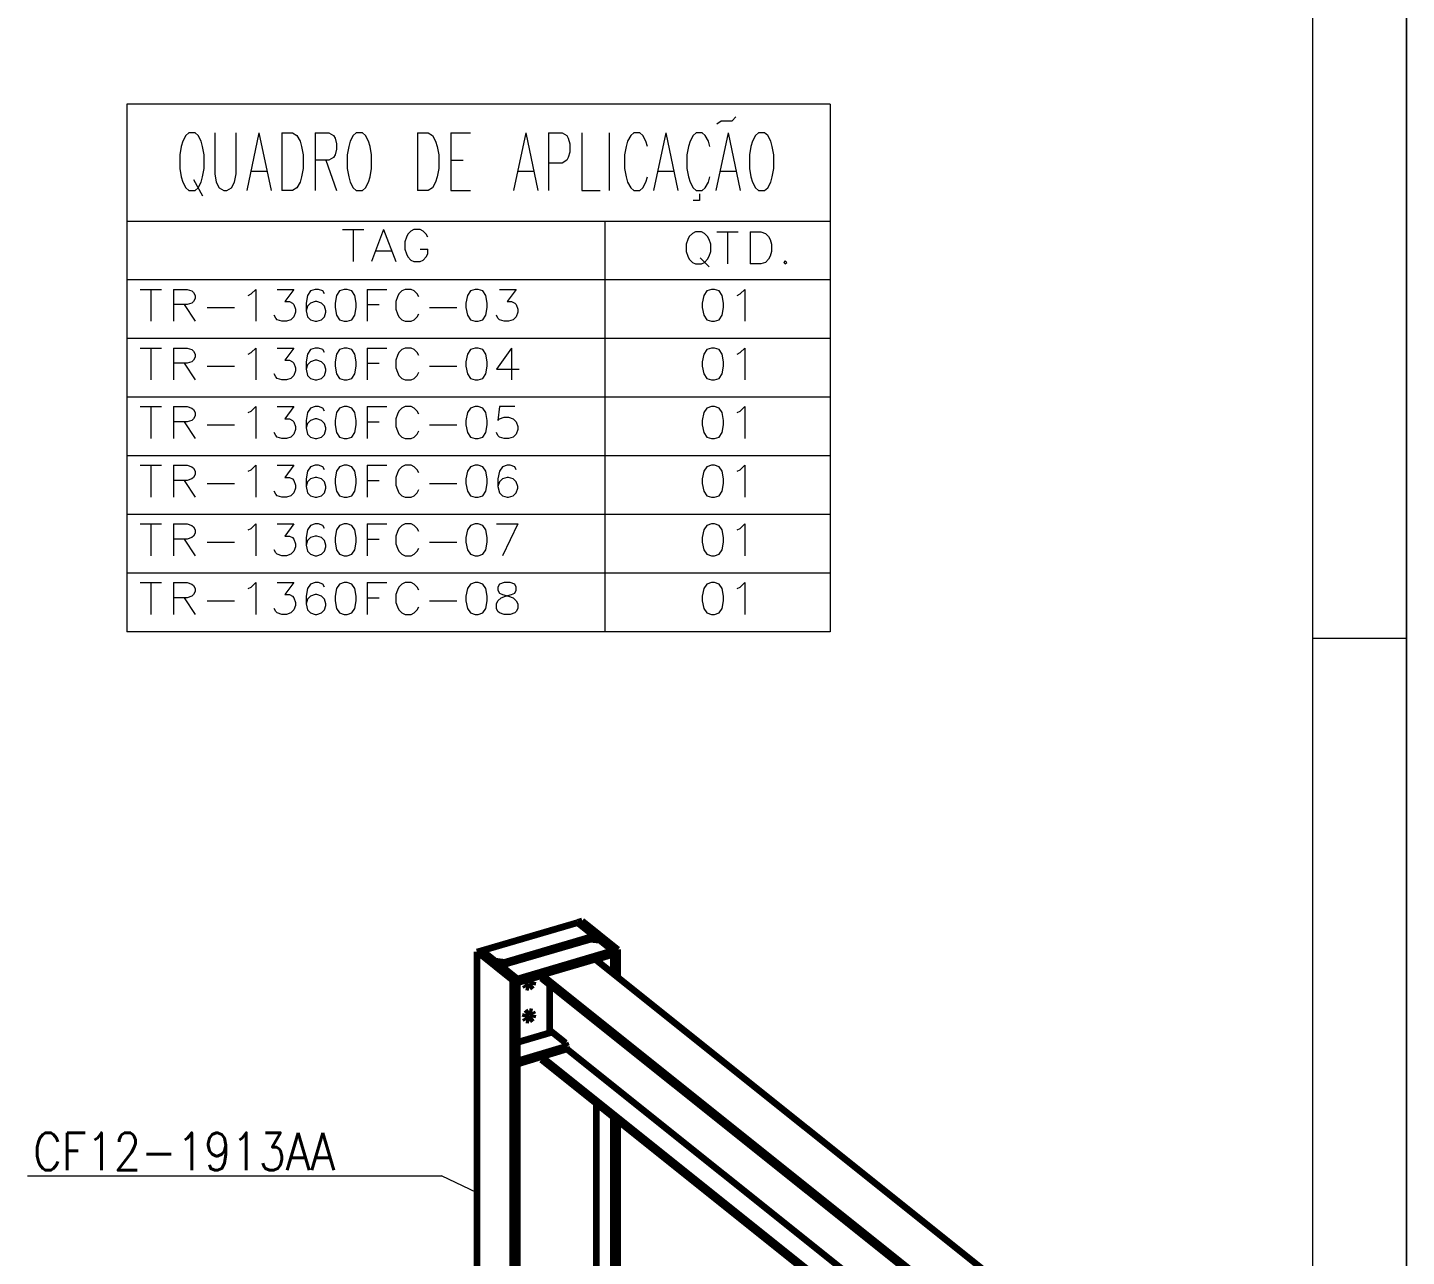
# Model space of a CAD drawing. Header units: millimetres. Extents: x 0 to 16820, y 0 to 11880.
# Drawn here: x 13879 to 16820, y 4622 to 7242 of the extents above; entities that cross this region are included whole.
import ezdxf

# ---------------------------------------------------------------- set-up
doc = ezdxf.new("R2010")
doc.units = ezdxf.units.MM
doc.linetypes.add('CENTER2', pattern=[7.14375, 4.7625, -0.79375, 0.79375, -0.79375])
doc.linetypes.add('XKITLINE00', pattern=[0])
for name, color, linetype, lineweight in [('CT3', 4, 'Continuous', 0), ('Drawing sheet', 3, 'Continuous', 0), ('FUROS', 7, 'Continuous', 0), ('LC1', 7, 'Continuous', 0), ('Other object type', 7, 'Continuous', 0), ('Symbol text', 7, 'Continuous', 0), ('Text', 7, 'Continuous', 0)]:
    doc.layers.add(name, color=color, linetype=linetype, lineweight=lineweight)
doc.styles.add('ROMANS', font='romans__.ttf')

# ---------------------------------------------------------------- blocks, each defined once
blk = doc.blocks.new('*A349')
at = {"layer": 'CT3', "color": 4, "linetype": 'Continuous', "lineweight": 100}
for p, q in [((752.63, 266.72), (753.11, 266.86)), ((752.63, 266.69), (752.63, 266.72)), ((754.45, 265.26), (752.63, 266.72)), ((753.11, 266.86), (756.92, 263.81)), ((744.21, 262.25), (754.45, 265.26)), ((754.62, 265.13), (744.38, 262.11)), ((754.62, 264.85), (754.62, 265.13)), ((756.44, 263.67), (754.62, 265.13)), ((741.91, 263.56), (742.39, 263.7)), ((741.91, 215.48), (741.91, 263.56)), ((745.72, 260.52), (741.91, 263.56)), ((742.39, 263.7), (744.21, 262.25)), ((756.92, 263.81), (756.44, 263.67)), ((756.44, 261.18), (756.44, 263.67)), ((756.92, 260.8), (756.92, 263.81)), ((744.38, 262.11), (746.2, 260.66)), ((754.62, 262.63), (754.62, 262.79)), ((746.2, 260.66), (745.72, 260.52)), ((745.72, 159.5), (745.72, 260.52)), ((746.2, 159.64), (746.2, 260.66)), ((754.62, 217.21), (754.62, 247.37)), ((756.44, 168.73), (756.44, 245.91)), ((756.92, 168.35), (756.92, 245.53)), ((754.62, 208.58), (754.62, 215.08)), ((754.62, 202.12), (754.62, 206.45)), ((754.62, 195.24), (754.62, 199.98)), ((741.91, 170.92), (741.91, 193.08)), ((754.62, 184.16), (754.62, 193.11)), ((754.62, 172.4), (754.62, 182.03)), ((754.62, 170.19), (754.62, 170.34)), ((746.2, 161.63), (749.73, 162.67)), ((743.57, 161.22), (745.72, 159.5)), ((745.72, 159.5), (746.2, 159.64))]:
    blk.add_line(p, q, dxfattribs=at)
blk = doc.blocks.new('*A367')
at = {"layer": 'CT3', "color": 4, "linetype": 'Continuous', "lineweight": 100}
for p, q in [((746.2, 253.95), (749.85, 255.02)), ((746.22, 251.96), (751.45, 253.5)), ((746.2, 251.98), (746.22, 251.96)), ((746.22, 251.61), (746.2, 251.63)), ((748.76, 252.36), (746.22, 251.61)), ((746.22, 251.61), (746.22, 251.96))]:
    blk.add_line(p, q, dxfattribs=at)
blk = doc.blocks.new('*A401')
at = {"layer": 'CT3', "color": 4, "linetype": 'Continuous', "lineweight": 100}
for p, q in [((742.41, 263.71), (752.61, 266.71)), ((752.61, 266.71), (754.04, 265.57)), ((753.79, 265.07), (744.87, 262.44)), ((754.04, 265.57), (753.79, 265.07)), ((753.99, 265.13), (754.04, 265.22)), ((754.04, 265.22), (754.04, 265.57)), ((742.41, 263.69), (742.41, 263.71)), ((743.84, 262.57), (742.41, 263.71)), ((743.84, 262.54), (743.84, 262.57)), ((744.87, 262.44), (743.84, 262.57))]:
    blk.add_line(p, q, dxfattribs=at)
blk = doc.blocks.new('*A402')
at = {"layer": 'CT3', "color": 4, "linetype": 'Continuous', "lineweight": 100}
for p, q in [((745.04, 262.31), (753.96, 264.93)), ((753.96, 264.93), (754.99, 264.81)), ((754.99, 264.81), (756.42, 263.66)), ((756.42, 263.66), (746.22, 260.66)), ((754.48, 262.74), (756.42, 263.31)), ((756.42, 263.31), (756.42, 263.66)), ((744.79, 261.81), (745.04, 262.31)), ((744.79, 261.78), (744.79, 261.81)), ((746.22, 260.66), (744.79, 261.81)), ((746.2, 260.33), (746.22, 260.31)), ((746.22, 260.31), (748.76, 261.06)), ((746.22, 260.31), (746.22, 260.66))]:
    blk.add_line(p, q, dxfattribs=at)
blk = doc.blocks.new('*A403')
at = {"layer": 'CT3', "color": 4, "linetype": 'Continuous', "lineweight": 100}
for p, q in [((748.76, 261.1), (754.44, 262.78)), ((799.35, 226.9), (754.44, 262.78)), ((793.67, 225.22), (748.76, 261.1)), ((748.76, 260.74), (748.76, 261.1)), ((793.61, 224.9), (748.76, 260.74)), ((749.66, 255.18), (749.66, 260.02)), ((751.22, 253.93), (749.66, 255.18)), ((748.76, 252.42), (751.48, 253.22)), ((751.32, 253.82), (751.22, 253.93)), ((751.4, 253.66), (751.32, 253.82)), ((751.46, 253.47), (751.4, 253.66)), ((751.48, 253.29), (751.46, 253.47)), ((751.48, 253.22), (751.48, 253.29)), ((751.48, 253.22), (791.19, 221.49)), ((748.76, 252.05), (748.76, 252.42)), ((748.76, 252.42), (791.19, 218.52)), ((791.19, 218.15), (748.76, 252.05)), ((799.35, 226.9), (793.67, 225.22)), ((799.35, 226.59), (799.35, 226.9)), ((793.67, 224.92), (793.67, 225.22))]:
    blk.add_line(p, q, dxfattribs=at)
blk = doc.blocks.new('*A406')
at = {"layer": 'FUROS', "color": 3, "linetype": 'CENTER2', "lineweight": 100}
for p, q in [((747.1, 260.42), (747, 260.08)), ((747.44, 260.7), (747.1, 260.42)), ((747.77, 260.65), (747.44, 260.7)), ((747, 260.08), (747.12, 259.83))]:
    blk.add_line(p, q, dxfattribs=at)
blk = doc.blocks.new('*A407')
at = {"layer": 'FUROS', "color": 3, "linetype": 'CENTER2', "lineweight": 100}
for p, q in [((747.89, 260.4), (747.77, 260.65)), ((747.8, 260.06), (747.89, 260.4)), ((747.12, 259.83), (747.45, 259.78)), ((747.45, 259.78), (747.8, 260.06))]:
    blk.add_line(p, q, dxfattribs=at)
blk = doc.blocks.new('*A408')
at = {"layer": 'FUROS', "color": 3, "linetype": 'CENTER2', "lineweight": 100}
for p, q in [((747.1, 256.92), (747, 256.58)), ((747, 256.58), (747.12, 256.33)), ((747.44, 257.2), (747.1, 256.92)), ((747.77, 257.15), (747.44, 257.2))]:
    blk.add_line(p, q, dxfattribs=at)
blk = doc.blocks.new('*A409')
at = {"layer": 'FUROS', "color": 3, "linetype": 'CENTER2', "lineweight": 100}
for p, q in [((747.12, 256.33), (747.45, 256.28)), ((747.45, 256.28), (747.8, 256.56)), ((747.89, 256.9), (747.77, 257.15)), ((747.8, 256.56), (747.89, 256.9))]:
    blk.add_line(p, q, dxfattribs=at)
blk = doc.blocks.new('*A405')
at = {"layer": 'FUROS', "lineweight": 0}
for name in ['*A406', '*A407', '*A408', '*A409']:
    blk.add_blockref(name, (0, 0), dxfattribs=at)
blk = doc.blocks.new('*A557')
at = {"layer": 'Drawing sheet', "color": 5, "linetype": 'XKITLINE00', "lineweight": 0}
blk.add_line((841, 0), (841, 594), dxfattribs=at)
blk = doc.blocks.new('*A566')
at = {"layer": 'Other object type', "color": 7, "linetype": 'XKITLINE00', "lineweight": 0}
blk.add_line((841, 594), (841, 0), dxfattribs=at)
at = {"layer": 'Other object type', "color": 6, "linetype": 'XKITLINE00', "lineweight": 0}
blk.add_line((831, 584), (831, 10), dxfattribs=at)
at = {"layer": 'Other object type', "color": 2, "linetype": 'XKITLINE00', "lineweight": 0}
blk.add_line((831, 297), (841, 297), dxfattribs=at)
blk = doc.blocks.new('*A568')
at = {"layer": 'Symbol text', "color": 6, "linetype": 'XKITLINE00', "lineweight": 0}
for p, q in [((704.56, 353.93), (704.56, 335.18)), ((779.56, 353.93), (704.56, 353.93)), ((779.56, 353.93), (779.56, 335.18)), ((779.56, 341.43), (704.56, 341.43)), ((755.56, 335.18), (755.56, 341.43)), ((779.56, 335.18), (704.56, 335.18)), ((704.56, 335.18), (704.56, 328.93)), ((755.56, 328.93), (755.56, 335.18)), ((779.56, 335.18), (779.56, 335.18)), ((779.56, 335.18), (779.56, 328.93)), ((779.56, 328.93), (704.56, 328.93)), ((704.56, 328.93), (704.56, 322.68)), ((755.56, 322.68), (755.56, 328.93)), ((779.56, 328.93), (779.56, 322.68)), ((779.56, 322.68), (704.56, 322.68)), ((704.56, 322.68), (704.56, 316.43)), ((755.56, 316.43), (755.56, 322.68)), ((779.56, 322.68), (779.56, 316.43)), ((779.56, 316.43), (704.56, 316.43)), ((704.56, 316.43), (704.56, 310.18)), ((755.56, 310.18), (755.56, 316.43)), ((779.56, 316.43), (779.56, 310.18)), ((779.56, 310.18), (704.56, 310.18)), ((704.56, 310.18), (704.56, 303.93)), ((755.56, 303.93), (755.56, 310.18)), ((779.56, 310.18), (779.56, 303.93)), ((779.56, 303.93), (704.56, 303.93)), ((704.56, 303.93), (704.56, 297.68)), ((755.56, 297.68), (755.56, 303.93)), ((779.56, 303.93), (779.56, 297.68)), ((779.56, 297.68), (704.56, 297.68))]:
    blk.add_line(p, q, dxfattribs=at)
at = {"layer": 'Symbol text', "color": 2, "linetype": 'XKITLINE00', "lineweight": 0}
for p, q in [((767.46, 351.82), (767.93, 352.15)), ((767.93, 352.15), (769.1, 352.15)), ((769.1, 352.15), (769.48, 352.58)), ((710.52, 349.99), (710.35, 349.41)), ((710.84, 350.58), (710.52, 349.99)), ((711.17, 350.87), (710.84, 350.58)), ((711.82, 350.87), (711.17, 350.87)), ((712.14, 350.58), (711.82, 350.87)), ((712.46, 349.99), (712.14, 350.58)), ((712.63, 349.41), (712.46, 349.99)), ((713.93, 350.87), (713.93, 346.49)), ((716.2, 346.49), (716.2, 350.87)), ((718.63, 350.87), (717.33, 344.73)), ((718.63, 350.87), (719.93, 344.73)), ((721.07, 350.87), (721.07, 344.73)), ((721.07, 350.87), (722.2, 350.87)), ((722.2, 350.87), (722.69, 350.58)), ((722.69, 350.58), (723.02, 349.99)), ((723.02, 349.99), (723.18, 349.41)), ((724.64, 350.87), (724.64, 344.73)), ((724.64, 350.87), (726.1, 350.87)), ((726.1, 350.87), (726.59, 350.58)), ((726.59, 350.58), (726.75, 350.28)), ((726.75, 350.28), (726.91, 349.7)), ((728.37, 349.99), (728.21, 349.41)), ((728.7, 350.58), (728.37, 349.99)), ((729.02, 350.87), (728.7, 350.58)), ((729.67, 350.87), (729.02, 350.87)), ((730, 350.58), (729.67, 350.87)), ((730.32, 349.99), (730, 350.58)), ((730.48, 349.41), (730.32, 349.99)), ((735.53, 350.87), (735.53, 344.73)), ((735.53, 350.87), (736.67, 350.87)), ((736.67, 350.87), (737.16, 350.58)), ((737.16, 350.58), (737.48, 349.99)), ((737.48, 349.99), (737.64, 349.41)), ((739.1, 350.87), (739.1, 344.73)), ((739.1, 350.87), (741.21, 350.87)), ((747.08, 350.87), (745.78, 344.73)), ((747.08, 350.87), (748.37, 344.73)), ((749.51, 350.87), (749.51, 344.73)), ((749.51, 350.87), (750.97, 350.87)), ((750.97, 350.87), (751.46, 350.58)), ((751.46, 350.58), (751.62, 350.28)), ((751.62, 350.28), (751.78, 349.7)), ((753.08, 350.87), (753.08, 344.73)), ((756, 350.87), (756, 344.73)), ((757.95, 349.99), (757.79, 349.41)), ((758.28, 350.58), (757.95, 349.99)), ((758.6, 350.87), (758.28, 350.58)), ((759.25, 350.87), (758.6, 350.87)), ((759.58, 350.58), (759.25, 350.87)), ((759.9, 349.99), (759.58, 350.58)), ((760.06, 349.41), (759.9, 349.99)), ((762.01, 350.87), (760.71, 344.73)), ((762.01, 350.87), (763.31, 344.73)), ((764.61, 349.99), (764.45, 349.41)), ((764.93, 350.58), (764.61, 349.99)), ((765.26, 350.87), (764.93, 350.58)), ((765.91, 350.87), (765.26, 350.87)), ((766.23, 350.58), (765.91, 350.87)), ((766.56, 349.99), (766.23, 350.58)), ((766.72, 349.41), (766.56, 349.99)), ((768.67, 350.87), (767.37, 344.73)), ((768.67, 350.87), (769.96, 344.73)), ((771.26, 349.99), (771.1, 349.41)), ((771.59, 350.58), (771.26, 349.99)), ((771.91, 350.87), (771.59, 350.58)), ((772.56, 350.87), (771.91, 350.87)), ((772.89, 350.58), (772.56, 350.87)), ((773.21, 349.99), (772.89, 350.58)), ((773.37, 349.41), (773.21, 349.99)), ((710.35, 349.41), (710.19, 348.53)), ((710.19, 348.53), (710.19, 347.07)), ((712.79, 348.53), (712.63, 349.41)), ((712.79, 347.07), (712.79, 348.53)), ((723.18, 349.41), (723.34, 348.53)), ((723.34, 348.53), (723.34, 347.07)), ((726.75, 348.53), (726.59, 348.24)), ((726.91, 349.11), (726.75, 348.53)), ((726.91, 349.7), (726.91, 349.11)), ((728.21, 349.41), (728.05, 348.53)), ((728.05, 348.53), (728.05, 347.07)), ((730.65, 348.53), (730.48, 349.41)), ((730.65, 347.07), (730.65, 348.53)), ((737.64, 349.41), (737.81, 348.53)), ((737.81, 348.53), (737.81, 347.07)), ((751.78, 348.82), (751.62, 348.24)), ((751.78, 349.7), (751.78, 348.82)), ((757.79, 349.41), (757.63, 348.53)), ((757.63, 348.53), (757.63, 347.07)), ((764.45, 349.41), (764.28, 348.53)), ((764.28, 348.53), (764.28, 347.07)), ((771.1, 349.41), (770.94, 348.53)), ((770.94, 348.53), (770.94, 347.07)), ((773.54, 348.53), (773.37, 349.41)), ((773.54, 347.07), (773.54, 348.53)), ((710.19, 347.07), (710.35, 346.19)), ((712.63, 346.19), (712.79, 347.07)), ((723.34, 347.07), (723.18, 346.19)), ((726.1, 347.95), (724.64, 347.95)), ((725.78, 347.95), (726.91, 344.73)), ((726.59, 348.24), (726.1, 347.95)), ((728.05, 347.07), (728.21, 346.19)), ((730.48, 346.19), (730.65, 347.07)), ((737.81, 347.07), (737.64, 346.19)), ((739.1, 347.95), (740.4, 347.95)), ((750.97, 347.65), (749.51, 347.65)), ((751.46, 347.95), (750.97, 347.65)), ((751.62, 348.24), (751.46, 347.95)), ((757.63, 347.07), (757.79, 346.19)), ((764.28, 347.07), (764.45, 346.19)), ((770.94, 347.07), (771.1, 346.19)), ((773.37, 346.19), (773.54, 347.07)), ((710.35, 346.19), (710.52, 345.61)), ((710.52, 345.61), (710.84, 345.02)), ((711.65, 345.9), (712.63, 344.15)), ((712.14, 345.02), (712.46, 345.61)), ((712.46, 345.61), (712.63, 346.19)), ((713.93, 346.49), (714.09, 345.61)), ((714.09, 345.61), (714.41, 345.02)), ((715.71, 345.02), (716.04, 345.61)), ((716.04, 345.61), (716.2, 346.49)), ((717.82, 346.78), (719.45, 346.78)), ((723.02, 345.61), (722.69, 345.02)), ((723.18, 346.19), (723.02, 345.61)), ((728.21, 346.19), (728.37, 345.61)), ((728.37, 345.61), (728.7, 345.02)), ((730, 345.02), (730.32, 345.61)), ((730.32, 345.61), (730.48, 346.19)), ((737.48, 345.61), (737.16, 345.02)), ((737.64, 346.19), (737.48, 345.61)), ((746.26, 346.78), (747.89, 346.78)), ((757.79, 346.19), (757.95, 345.61)), ((757.95, 345.61), (758.28, 345.02)), ((759.58, 345.02), (759.9, 345.61)), ((759.9, 345.61), (760.06, 346.19)), ((761.2, 346.78), (762.82, 346.78)), ((764.45, 346.19), (764.61, 345.61)), ((764.61, 345.61), (764.93, 345.02)), ((766.23, 345.02), (766.56, 345.61)), ((766.56, 345.61), (766.72, 346.19)), ((767.85, 346.78), (769.48, 346.78)), ((771.1, 346.19), (771.26, 345.61)), ((771.26, 345.61), (771.59, 345.02)), ((772.89, 345.02), (773.21, 345.61)), ((773.21, 345.61), (773.37, 346.19)), ((710.84, 345.02), (711.17, 344.73)), ((711.17, 344.73), (711.82, 344.73)), ((711.82, 344.73), (712.14, 345.02)), ((714.41, 345.02), (714.9, 344.73)), ((714.9, 344.73), (715.22, 344.73)), ((715.22, 344.73), (715.71, 345.02)), ((722.2, 344.73), (721.07, 344.73)), ((722.69, 345.02), (722.2, 344.73)), ((728.7, 345.02), (729.02, 344.73)), ((729.02, 344.73), (729.67, 344.73)), ((729.67, 344.73), (730, 345.02)), ((736.67, 344.73), (735.53, 344.73)), ((737.16, 345.02), (736.67, 344.73)), ((739.1, 344.73), (741.21, 344.73)), ((753.08, 344.73), (755.03, 344.73)), ((758.28, 345.02), (758.6, 344.73)), ((758.6, 344.73), (759.25, 344.73)), ((759.25, 344.73), (759.58, 345.02)), ((764.93, 345.02), (765.26, 344.73)), ((765.26, 344.73), (765.91, 344.73)), ((765.61, 344.37), (765.61, 343.65)), ((765.91, 344.73), (766.23, 345.02)), ((771.59, 345.02), (771.91, 344.73)), ((771.91, 344.73), (772.56, 344.73)), ((772.56, 344.73), (772.89, 345.02)), ((765.61, 343.65), (764.93, 343.65)), ((727.54, 340.56), (729.82, 340.56)), ((728.68, 340.56), (728.68, 337.15)), ((731.93, 340.56), (730.63, 337.15)), ((731.93, 340.56), (733.23, 337.15)), ((734.36, 339.75), (734.2, 339.26)), ((734.53, 340.07), (734.36, 339.75)), ((734.85, 340.4), (734.53, 340.07)), ((735.17, 340.56), (734.85, 340.4)), ((735.82, 340.56), (735.17, 340.56)), ((736.15, 340.4), (735.82, 340.56)), ((736.47, 340.07), (736.15, 340.4)), ((736.64, 339.75), (736.47, 340.07)), ((764.53, 339.82), (764.37, 339.5)), ((764.86, 340.15), (764.53, 339.82)), ((765.18, 340.31), (764.86, 340.15)), ((765.83, 340.31), (765.18, 340.31)), ((766.16, 340.15), (765.83, 340.31)), ((766.48, 339.82), (766.16, 340.15)), ((766.64, 339.5), (766.48, 339.82)), ((767.46, 340.31), (769.73, 340.31)), ((768.59, 340.31), (768.59, 336.9)), ((771.03, 340.31), (771.03, 336.9)), ((771.03, 340.31), (772.16, 340.31)), ((772.16, 340.31), (772.65, 340.15)), ((772.65, 340.15), (772.98, 339.82)), ((772.98, 339.82), (773.14, 339.5)), ((731.12, 338.29), (732.74, 338.29)), ((734.2, 339.26), (734.2, 338.45)), ((734.2, 338.45), (734.36, 337.96)), ((735.82, 338.45), (736.64, 338.45)), ((736.64, 337.96), (736.64, 338.45)), ((764.37, 339.5), (764.21, 339.01)), ((764.21, 339.01), (764.21, 338.2)), ((764.21, 338.2), (764.37, 337.71)), ((766.81, 339.01), (766.64, 339.5)), ((766.64, 337.71), (766.81, 338.2)), ((766.81, 338.2), (766.81, 339.01)), ((773.14, 339.5), (773.3, 339.01)), ((773.3, 338.2), (773.14, 337.71)), ((773.3, 339.01), (773.3, 338.2)), ((734.36, 337.96), (734.53, 337.64)), ((734.53, 337.64), (734.85, 337.31)), ((734.85, 337.31), (735.17, 337.15)), ((735.17, 337.15), (735.82, 337.15)), ((735.82, 337.15), (736.15, 337.31)), ((736.15, 337.31), (736.47, 337.64)), ((736.47, 337.64), (736.64, 337.96)), ((764.37, 337.71), (764.53, 337.39)), ((764.53, 337.39), (764.86, 337.06)), ((764.86, 337.06), (765.18, 336.9)), ((765.18, 336.9), (765.83, 336.9)), ((765.67, 337.55), (766.64, 336.58)), ((765.83, 336.9), (766.16, 337.06)), ((766.16, 337.06), (766.48, 337.39)), ((766.48, 337.39), (766.64, 337.71)), ((772.16, 336.9), (771.03, 336.9)), ((772.65, 337.06), (772.16, 336.9)), ((772.98, 337.39), (772.65, 337.06)), ((773.14, 337.71), (772.98, 337.39)), ((774.76, 337.22), (774.6, 337.06)), ((774.6, 337.06), (774.76, 336.9)), ((774.92, 337.06), (774.76, 337.22)), ((774.76, 336.9), (774.92, 337.06))]:
    blk.add_line(p, q, dxfattribs=at)
at = {"layer": 'Symbol text', "color": 5, "linetype": 'XKITLINE00', "lineweight": 0}
for p, q in [((705.97, 334.18), (708.25, 334.18)), ((707.11, 334.18), (707.11, 330.78)), ((709.54, 334.18), (709.54, 330.78)), ((709.54, 334.18), (711, 334.18)), ((711, 334.18), (711.49, 334.02)), ((711.49, 334.02), (711.65, 333.86)), ((711.65, 333.86), (711.82, 333.54)), ((717.82, 333.7), (718.31, 334.18)), ((718.31, 334.18), (718.31, 330.78)), ((720.58, 334.18), (722.37, 334.18)), ((722.37, 334.18), (721.39, 332.89)), ((724.15, 334.02), (723.83, 333.54)), ((724.64, 334.18), (724.15, 334.02)), ((724.97, 334.18), (724.64, 334.18)), ((725.45, 334.02), (724.97, 334.18)), ((725.62, 333.7), (725.45, 334.02)), ((727.24, 334.02), (726.91, 333.54)), ((727.73, 334.18), (727.24, 334.02)), ((728.05, 334.18), (727.73, 334.18)), ((728.54, 334.02), (728.05, 334.18)), ((728.86, 333.54), (728.54, 334.02)), ((730.16, 334.18), (730.16, 330.78)), ((730.16, 334.18), (732.27, 334.18)), ((733.89, 334.02), (733.57, 333.7)), ((734.22, 334.18), (733.89, 334.02)), ((734.87, 334.18), (734.22, 334.18)), ((735.19, 334.02), (734.87, 334.18)), ((735.52, 333.7), (735.19, 334.02)), ((741.2, 334.02), (740.88, 333.54)), ((741.69, 334.18), (741.2, 334.02)), ((742.01, 334.18), (741.69, 334.18)), ((742.5, 334.02), (742.01, 334.18)), ((742.82, 333.54), (742.5, 334.02)), ((744.28, 334.18), (746.07, 334.18)), ((746.07, 334.18), (745.1, 332.89)), ((766.4, 334.02), (766.07, 333.54)), ((766.89, 334.18), (766.4, 334.02)), ((767.21, 334.18), (766.89, 334.18)), ((767.7, 334.02), (767.21, 334.18)), ((768.02, 333.54), (767.7, 334.02)), ((769.97, 333.7), (770.46, 334.18)), ((770.46, 334.18), (770.46, 330.78)), ((711, 332.56), (709.54, 332.56)), ((710.68, 332.56), (711.82, 330.78)), ((711.49, 332.72), (711, 332.56)), ((711.65, 332.89), (711.49, 332.72)), ((711.82, 333.21), (711.65, 332.89)), ((711.82, 333.54), (711.82, 333.21)), ((717.5, 333.54), (717.82, 333.7)), ((721.39, 332.89), (721.88, 332.89)), ((721.88, 332.89), (722.21, 332.72)), ((722.21, 332.72), (722.37, 332.56)), ((722.37, 332.56), (722.53, 332.07)), ((723.83, 333.54), (723.67, 332.72)), ((723.67, 332.72), (723.67, 331.91)), ((723.83, 332.4), (723.67, 331.91)), ((724.15, 332.72), (723.83, 332.4)), ((724.64, 332.89), (724.15, 332.72)), ((724.8, 332.89), (724.64, 332.89)), ((725.29, 332.72), (724.8, 332.89)), ((725.62, 332.4), (725.29, 332.72)), ((725.78, 331.91), (725.62, 332.4)), ((726.91, 333.54), (726.75, 332.72)), ((726.75, 332.72), (726.75, 332.24)), ((729.02, 332.72), (728.86, 333.54)), ((729.02, 332.24), (729.02, 332.72)), ((730.16, 332.56), (731.46, 332.56)), ((733.41, 333.37), (733.25, 332.89)), ((733.25, 332.89), (733.25, 332.07)), ((733.57, 333.7), (733.41, 333.37)), ((735.68, 333.37), (735.52, 333.7)), ((740.88, 333.54), (740.71, 332.72)), ((740.71, 332.72), (740.71, 332.24)), ((742.99, 332.72), (742.82, 333.54)), ((742.99, 332.24), (742.99, 332.72)), ((745.1, 332.89), (745.58, 332.89)), ((745.58, 332.89), (745.91, 332.72)), ((745.91, 332.72), (746.07, 332.56)), ((746.07, 332.56), (746.23, 332.07)), ((766.07, 333.54), (765.91, 332.72)), ((765.91, 332.72), (765.91, 332.24)), ((768.18, 332.72), (768.02, 333.54)), ((768.18, 332.24), (768.18, 332.72)), ((769.64, 333.54), (769.97, 333.7)), ((713.12, 332.24), (716.04, 332.24)), ((720.42, 331.1), (720.26, 331.42)), ((720.58, 330.94), (720.42, 331.1)), ((721.07, 330.78), (720.58, 330.94)), ((722.04, 330.94), (721.56, 330.78)), ((722.37, 331.26), (722.04, 330.94)), ((722.53, 331.75), (722.37, 331.26)), ((722.53, 332.07), (722.53, 331.75)), ((723.67, 331.91), (723.83, 331.26)), ((723.83, 331.26), (724.15, 330.94)), ((724.15, 330.94), (724.64, 330.78)), ((724.8, 330.78), (725.29, 330.94)), ((725.29, 330.94), (725.62, 331.26)), ((725.62, 331.26), (725.78, 331.75)), ((725.78, 331.75), (725.78, 331.91)), ((726.75, 332.24), (726.91, 331.42)), ((726.91, 331.42), (727.24, 330.94)), ((727.24, 330.94), (727.73, 330.78)), ((728.05, 330.78), (728.54, 330.94)), ((728.54, 330.94), (728.86, 331.42)), ((728.86, 331.42), (729.02, 332.24)), ((733.25, 332.07), (733.41, 331.59)), ((733.41, 331.59), (733.57, 331.26)), ((733.57, 331.26), (733.89, 330.94)), ((733.89, 330.94), (734.22, 330.78)), ((734.87, 330.78), (735.19, 330.94)), ((735.19, 330.94), (735.52, 331.26)), ((735.52, 331.26), (735.68, 331.59)), ((736.82, 332.24), (739.74, 332.24)), ((740.71, 332.24), (740.88, 331.42)), ((740.88, 331.42), (741.2, 330.94)), ((741.2, 330.94), (741.69, 330.78)), ((742.01, 330.78), (742.5, 330.94)), ((742.5, 330.94), (742.82, 331.42)), ((742.82, 331.42), (742.99, 332.24)), ((744.12, 331.1), (743.96, 331.42)), ((744.28, 330.94), (744.12, 331.1)), ((744.77, 330.78), (744.28, 330.94)), ((745.75, 330.94), (745.26, 330.78)), ((746.07, 331.26), (745.75, 330.94)), ((746.23, 331.75), (746.07, 331.26)), ((746.23, 332.07), (746.23, 331.75)), ((765.91, 332.24), (766.07, 331.42)), ((766.07, 331.42), (766.4, 330.94)), ((766.4, 330.94), (766.89, 330.78)), ((767.21, 330.78), (767.7, 330.94)), ((767.7, 330.94), (768.02, 331.42)), ((768.02, 331.42), (768.18, 332.24)), ((721.56, 330.78), (721.07, 330.78)), ((724.64, 330.78), (724.8, 330.78)), ((727.73, 330.78), (728.05, 330.78)), ((734.22, 330.78), (734.87, 330.78)), ((741.69, 330.78), (742.01, 330.78)), ((745.26, 330.78), (744.77, 330.78)), ((766.89, 330.78), (767.21, 330.78)), ((705.97, 327.93), (708.25, 327.93)), ((707.11, 327.93), (707.11, 324.53)), ((709.54, 327.93), (709.54, 324.53)), ((709.54, 327.93), (711, 327.93)), ((711, 327.93), (711.49, 327.77)), ((717.82, 327.45), (718.31, 327.93)), ((718.31, 327.93), (718.31, 324.53)), ((720.58, 327.93), (722.37, 327.93)), ((722.37, 327.93), (721.39, 326.64)), ((724.64, 327.93), (724.15, 327.77)), ((724.97, 327.93), (724.64, 327.93)), ((725.45, 327.77), (724.97, 327.93)), ((727.73, 327.93), (727.24, 327.77)), ((728.05, 327.93), (727.73, 327.93)), ((728.54, 327.77), (728.05, 327.93)), ((730.16, 327.93), (730.16, 324.53)), ((730.16, 327.93), (732.27, 327.93)), ((734.22, 327.93), (733.89, 327.77)), ((734.87, 327.93), (734.22, 327.93)), ((735.19, 327.77), (734.87, 327.93)), ((741.69, 327.93), (741.2, 327.77)), ((742.01, 327.93), (741.69, 327.93)), ((742.5, 327.77), (742.01, 327.93)), ((745.58, 327.93), (743.96, 325.66)), ((745.58, 327.93), (745.58, 324.53)), ((766.89, 327.93), (766.4, 327.77)), ((767.21, 327.93), (766.89, 327.93)), ((767.7, 327.77), (767.21, 327.93)), ((769.97, 327.45), (770.46, 327.93)), ((770.46, 327.93), (770.46, 324.53)), ((711.49, 326.47), (711, 326.31)), ((711.49, 327.77), (711.65, 327.61)), ((711.65, 326.64), (711.49, 326.47)), ((711.65, 327.61), (711.82, 327.29)), ((711.82, 326.96), (711.65, 326.64)), ((711.82, 327.29), (711.82, 326.96)), ((717.5, 327.29), (717.82, 327.45)), ((721.39, 326.64), (721.88, 326.64)), ((721.88, 326.64), (722.21, 326.47)), ((722.21, 326.47), (722.37, 326.31)), ((723.83, 327.29), (723.67, 326.47)), ((723.67, 326.47), (723.67, 325.66)), ((724.15, 327.77), (723.83, 327.29)), ((724.15, 326.47), (723.83, 326.15)), ((724.64, 326.64), (724.15, 326.47)), ((724.8, 326.64), (724.64, 326.64)), ((725.29, 326.47), (724.8, 326.64)), ((725.62, 326.15), (725.29, 326.47)), ((725.62, 327.45), (725.45, 327.77)), ((726.91, 327.29), (726.75, 326.47)), ((726.75, 326.47), (726.75, 325.99)), ((727.24, 327.77), (726.91, 327.29)), ((728.86, 327.29), (728.54, 327.77)), ((729.02, 326.47), (728.86, 327.29)), ((729.02, 325.99), (729.02, 326.47)), ((733.41, 327.12), (733.25, 326.64)), ((733.25, 326.64), (733.25, 325.82)), ((733.57, 327.45), (733.41, 327.12)), ((733.89, 327.77), (733.57, 327.45)), ((735.52, 327.45), (735.19, 327.77)), ((735.68, 327.12), (735.52, 327.45)), ((740.88, 327.29), (740.71, 326.47)), ((740.71, 326.47), (740.71, 325.99)), ((741.2, 327.77), (740.88, 327.29)), ((742.82, 327.29), (742.5, 327.77)), ((742.99, 326.47), (742.82, 327.29)), ((742.99, 325.99), (742.99, 326.47)), ((766.07, 327.29), (765.91, 326.47)), ((765.91, 326.47), (765.91, 325.99)), ((766.4, 327.77), (766.07, 327.29)), ((768.02, 327.29), (767.7, 327.77)), ((768.18, 326.47), (768.02, 327.29)), ((768.18, 325.99), (768.18, 326.47)), ((769.64, 327.29), (769.97, 327.45)), ((711, 326.31), (709.54, 326.31)), ((710.68, 326.31), (711.82, 324.53)), ((713.12, 325.99), (716.04, 325.99)), ((720.42, 324.85), (720.26, 325.17)), ((722.37, 325.01), (722.04, 324.69)), ((722.37, 326.31), (722.53, 325.82)), ((722.53, 325.5), (722.37, 325.01)), ((722.53, 325.82), (722.53, 325.5)), ((723.83, 326.15), (723.67, 325.66)), ((723.67, 325.66), (723.83, 325.01)), ((723.83, 325.01), (724.15, 324.69)), ((725.29, 324.69), (725.62, 325.01)), ((725.78, 325.66), (725.62, 326.15)), ((725.62, 325.01), (725.78, 325.5)), ((725.78, 325.5), (725.78, 325.66)), ((726.75, 325.99), (726.91, 325.17)), ((726.91, 325.17), (727.24, 324.69)), ((728.54, 324.69), (728.86, 325.17)), ((728.86, 325.17), (729.02, 325.99)), ((730.16, 326.31), (731.46, 326.31)), ((733.25, 325.82), (733.41, 325.34)), ((733.41, 325.34), (733.57, 325.01)), ((733.57, 325.01), (733.89, 324.69)), ((735.19, 324.69), (735.52, 325.01)), ((735.52, 325.01), (735.68, 325.34)), ((736.82, 325.99), (739.74, 325.99)), ((740.71, 325.99), (740.88, 325.17)), ((740.88, 325.17), (741.2, 324.69)), ((742.5, 324.69), (742.82, 325.17)), ((742.82, 325.17), (742.99, 325.99)), ((743.96, 325.66), (746.39, 325.66)), ((765.91, 325.99), (766.07, 325.17)), ((766.07, 325.17), (766.4, 324.69)), ((767.7, 324.69), (768.02, 325.17)), ((768.02, 325.17), (768.18, 325.99)), ((720.58, 324.69), (720.42, 324.85)), ((721.07, 324.53), (720.58, 324.69)), ((721.56, 324.53), (721.07, 324.53)), ((722.04, 324.69), (721.56, 324.53)), ((724.15, 324.69), (724.64, 324.53)), ((724.64, 324.53), (724.8, 324.53)), ((724.8, 324.53), (725.29, 324.69)), ((727.24, 324.69), (727.73, 324.53)), ((727.73, 324.53), (728.05, 324.53)), ((728.05, 324.53), (728.54, 324.69)), ((733.89, 324.69), (734.22, 324.53)), ((734.22, 324.53), (734.87, 324.53)), ((734.87, 324.53), (735.19, 324.69)), ((741.2, 324.69), (741.69, 324.53)), ((741.69, 324.53), (742.01, 324.53)), ((742.01, 324.53), (742.5, 324.69)), ((766.4, 324.69), (766.89, 324.53)), ((766.89, 324.53), (767.21, 324.53)), ((767.21, 324.53), (767.7, 324.69)), ((705.97, 321.68), (708.25, 321.68)), ((707.11, 321.68), (707.11, 318.28)), ((709.54, 321.68), (709.54, 318.28)), ((709.54, 321.68), (711, 321.68)), ((711, 321.68), (711.49, 321.52)), ((711.49, 321.52), (711.65, 321.36)), ((711.65, 321.36), (711.82, 321.04)), ((711.82, 320.71), (711.65, 320.39)), ((711.82, 321.04), (711.82, 320.71)), ((717.5, 321.04), (717.82, 321.2)), ((717.82, 321.2), (718.31, 321.68)), ((718.31, 321.68), (718.31, 318.28)), ((720.58, 321.68), (722.37, 321.68)), ((722.37, 321.68), (721.39, 320.39)), ((723.83, 321.04), (723.67, 320.22)), ((724.15, 321.52), (723.83, 321.04)), ((724.64, 321.68), (724.15, 321.52)), ((724.97, 321.68), (724.64, 321.68)), ((725.45, 321.52), (724.97, 321.68)), ((725.62, 321.2), (725.45, 321.52)), ((726.91, 321.04), (726.75, 320.22)), ((727.24, 321.52), (726.91, 321.04)), ((727.73, 321.68), (727.24, 321.52)), ((728.05, 321.68), (727.73, 321.68)), ((728.54, 321.52), (728.05, 321.68)), ((728.86, 321.04), (728.54, 321.52)), ((729.02, 320.22), (728.86, 321.04)), ((730.16, 321.68), (730.16, 318.28)), ((730.16, 321.68), (732.27, 321.68)), ((733.41, 320.87), (733.25, 320.39)), ((733.57, 321.2), (733.41, 320.87)), ((733.89, 321.52), (733.57, 321.2)), ((734.22, 321.68), (733.89, 321.52)), ((734.87, 321.68), (734.22, 321.68)), ((735.19, 321.52), (734.87, 321.68)), ((735.52, 321.2), (735.19, 321.52)), ((735.68, 320.87), (735.52, 321.2)), ((740.88, 321.04), (740.71, 320.22)), ((741.2, 321.52), (740.88, 321.04)), ((741.69, 321.68), (741.2, 321.52)), ((742.01, 321.68), (741.69, 321.68)), ((742.5, 321.52), (742.01, 321.68)), ((742.82, 321.04), (742.5, 321.52)), ((742.99, 320.22), (742.82, 321.04)), ((744.28, 321.68), (744.12, 320.22)), ((745.91, 321.68), (744.28, 321.68)), ((744.28, 320.39), (744.77, 320.55)), ((744.77, 320.55), (745.26, 320.55)), ((745.26, 320.55), (745.75, 320.39)), ((766.07, 321.04), (765.91, 320.22)), ((766.4, 321.52), (766.07, 321.04)), ((766.89, 321.68), (766.4, 321.52)), ((767.21, 321.68), (766.89, 321.68)), ((767.7, 321.52), (767.21, 321.68)), ((768.02, 321.04), (767.7, 321.52)), ((768.18, 320.22), (768.02, 321.04)), ((769.64, 321.04), (769.97, 321.2)), ((769.97, 321.2), (770.46, 321.68)), ((770.46, 321.68), (770.46, 318.28)), ((711, 320.06), (709.54, 320.06)), ((710.68, 320.06), (711.82, 318.28)), ((711.49, 320.22), (711, 320.06)), ((711.65, 320.39), (711.49, 320.22)), ((713.12, 319.74), (716.04, 319.74)), ((721.39, 320.39), (721.88, 320.39)), ((721.88, 320.39), (722.21, 320.22)), ((722.21, 320.22), (722.37, 320.06)), ((722.37, 320.06), (722.53, 319.57)), ((722.53, 319.25), (722.37, 318.76)), ((722.53, 319.57), (722.53, 319.25)), ((723.67, 320.22), (723.67, 319.41)), ((723.83, 319.9), (723.67, 319.41)), ((723.67, 319.41), (723.83, 318.76)), ((724.15, 320.22), (723.83, 319.9)), ((724.64, 320.39), (724.15, 320.22)), ((724.8, 320.39), (724.64, 320.39)), ((725.29, 320.22), (724.8, 320.39)), ((725.62, 319.9), (725.29, 320.22)), ((725.78, 319.41), (725.62, 319.9)), ((725.62, 318.76), (725.78, 319.25)), ((725.78, 319.25), (725.78, 319.41)), ((726.75, 320.22), (726.75, 319.74)), ((726.75, 319.74), (726.91, 318.92)), ((728.86, 318.92), (729.02, 319.74)), ((729.02, 319.74), (729.02, 320.22)), ((730.16, 320.06), (731.46, 320.06)), ((733.25, 320.39), (733.25, 319.57)), ((733.25, 319.57), (733.41, 319.09)), ((733.41, 319.09), (733.57, 318.76)), ((735.52, 318.76), (735.68, 319.09)), ((736.82, 319.74), (739.74, 319.74)), ((740.71, 320.22), (740.71, 319.74)), ((740.71, 319.74), (740.88, 318.92)), ((742.82, 318.92), (742.99, 319.74)), ((742.99, 319.74), (742.99, 320.22)), ((744.12, 320.22), (744.28, 320.39)), ((745.75, 320.39), (746.07, 320.06)), ((746.07, 320.06), (746.23, 319.57)), ((746.23, 319.25), (746.07, 318.76)), ((746.23, 319.57), (746.23, 319.25)), ((765.91, 320.22), (765.91, 319.74)), ((765.91, 319.74), (766.07, 318.92)), ((768.02, 318.92), (768.18, 319.74)), ((768.18, 319.74), (768.18, 320.22)), ((720.42, 318.6), (720.26, 318.92)), ((720.58, 318.44), (720.42, 318.6)), ((721.07, 318.28), (720.58, 318.44)), ((721.56, 318.28), (721.07, 318.28)), ((722.04, 318.44), (721.56, 318.28)), ((722.37, 318.76), (722.04, 318.44)), ((723.83, 318.76), (724.15, 318.44)), ((724.15, 318.44), (724.64, 318.28)), ((724.64, 318.28), (724.8, 318.28)), ((724.8, 318.28), (725.29, 318.44)), ((725.29, 318.44), (725.62, 318.76)), ((726.91, 318.92), (727.24, 318.44)), ((727.24, 318.44), (727.73, 318.28)), ((727.73, 318.28), (728.05, 318.28)), ((728.05, 318.28), (728.54, 318.44)), ((728.54, 318.44), (728.86, 318.92)), ((733.57, 318.76), (733.89, 318.44)), ((733.89, 318.44), (734.22, 318.28)), ((734.22, 318.28), (734.87, 318.28)), ((734.87, 318.28), (735.19, 318.44)), ((735.19, 318.44), (735.52, 318.76)), ((740.88, 318.92), (741.2, 318.44)), ((741.2, 318.44), (741.69, 318.28)), ((741.69, 318.28), (742.01, 318.28)), ((742.01, 318.28), (742.5, 318.44)), ((742.5, 318.44), (742.82, 318.92)), ((744.12, 318.6), (743.96, 318.92)), ((744.28, 318.44), (744.12, 318.6)), ((744.77, 318.28), (744.28, 318.44)), ((745.26, 318.28), (744.77, 318.28)), ((745.75, 318.44), (745.26, 318.28)), ((746.07, 318.76), (745.75, 318.44)), ((766.07, 318.92), (766.4, 318.44)), ((766.4, 318.44), (766.89, 318.28)), ((766.89, 318.28), (767.21, 318.28)), ((767.21, 318.28), (767.7, 318.44)), ((767.7, 318.44), (768.02, 318.92)), ((705.97, 315.43), (708.25, 315.43)), ((707.11, 315.43), (707.11, 312.03)), ((709.54, 315.43), (709.54, 312.03)), ((709.54, 315.43), (711, 315.43)), ((711, 315.43), (711.49, 315.27)), ((711.49, 315.27), (711.65, 315.11)), ((711.65, 315.11), (711.82, 314.79)), ((711.82, 314.79), (711.82, 314.46)), ((717.5, 314.79), (717.82, 314.95)), ((717.82, 314.95), (718.31, 315.43)), ((718.31, 315.43), (718.31, 312.03)), ((720.58, 315.43), (722.37, 315.43)), ((722.37, 315.43), (721.39, 314.14)), ((723.83, 314.79), (723.67, 313.97)), ((724.15, 315.27), (723.83, 314.79)), ((724.64, 315.43), (724.15, 315.27)), ((724.97, 315.43), (724.64, 315.43)), ((725.45, 315.27), (724.97, 315.43)), ((725.62, 314.95), (725.45, 315.27)), ((726.91, 314.79), (726.75, 313.97)), ((727.24, 315.27), (726.91, 314.79)), ((727.73, 315.43), (727.24, 315.27)), ((728.05, 315.43), (727.73, 315.43)), ((728.54, 315.27), (728.05, 315.43)), ((728.86, 314.79), (728.54, 315.27)), ((729.02, 313.97), (728.86, 314.79)), ((730.16, 315.43), (730.16, 312.03)), ((730.16, 315.43), (732.27, 315.43)), ((733.57, 314.95), (733.41, 314.62)), ((733.89, 315.27), (733.57, 314.95)), ((734.22, 315.43), (733.89, 315.27)), ((734.87, 315.43), (734.22, 315.43)), ((735.19, 315.27), (734.87, 315.43)), ((735.52, 314.95), (735.19, 315.27)), ((735.68, 314.62), (735.52, 314.95)), ((740.88, 314.79), (740.71, 313.97)), ((741.2, 315.27), (740.88, 314.79)), ((741.69, 315.43), (741.2, 315.27)), ((742.01, 315.43), (741.69, 315.43)), ((742.5, 315.27), (742.01, 315.43)), ((742.82, 314.79), (742.5, 315.27)), ((742.99, 313.97), (742.82, 314.79)), ((744.28, 314.79), (744.12, 313.97)), ((744.61, 315.27), (744.28, 314.79)), ((745.1, 315.43), (744.61, 315.27)), ((745.42, 315.43), (745.1, 315.43)), ((745.91, 315.27), (745.42, 315.43)), ((746.07, 314.95), (745.91, 315.27)), ((766.07, 314.79), (765.91, 313.97)), ((766.4, 315.27), (766.07, 314.79)), ((766.89, 315.43), (766.4, 315.27)), ((767.21, 315.43), (766.89, 315.43)), ((767.7, 315.27), (767.21, 315.43)), ((768.02, 314.79), (767.7, 315.27)), ((768.18, 313.97), (768.02, 314.79)), ((769.64, 314.79), (769.97, 314.95)), ((769.97, 314.95), (770.46, 315.43)), ((770.46, 315.43), (770.46, 312.03)), ((711, 313.81), (709.54, 313.81)), ((710.68, 313.81), (711.82, 312.03)), ((711.49, 313.97), (711, 313.81)), ((711.65, 314.14), (711.49, 313.97)), ((711.82, 314.46), (711.65, 314.14)), ((713.12, 313.49), (716.04, 313.49)), ((721.39, 314.14), (721.88, 314.14)), ((721.88, 314.14), (722.21, 313.97)), ((722.21, 313.97), (722.37, 313.81)), ((722.37, 313.81), (722.53, 313.32)), ((722.53, 313.32), (722.53, 313)), ((723.67, 313.97), (723.67, 313.16)), ((723.83, 313.65), (723.67, 313.16)), ((724.15, 313.97), (723.83, 313.65)), ((724.64, 314.14), (724.15, 313.97)), ((724.8, 314.14), (724.64, 314.14)), ((725.29, 313.97), (724.8, 314.14)), ((725.62, 313.65), (725.29, 313.97)), ((725.78, 313.16), (725.62, 313.65)), ((726.75, 313.97), (726.75, 313.49)), ((726.75, 313.49), (726.91, 312.67)), ((728.86, 312.67), (729.02, 313.49)), ((729.02, 313.49), (729.02, 313.97)), ((730.16, 313.81), (731.46, 313.81)), ((733.41, 314.62), (733.25, 314.14)), ((733.25, 314.14), (733.25, 313.32)), ((733.25, 313.32), (733.41, 312.84)), ((736.82, 313.49), (739.74, 313.49)), ((740.71, 313.97), (740.71, 313.49)), ((740.71, 313.49), (740.88, 312.67)), ((742.82, 312.67), (742.99, 313.49)), ((742.99, 313.49), (742.99, 313.97)), ((744.12, 313.97), (744.12, 313.16)), ((744.28, 313.65), (744.12, 313.16)), ((744.61, 313.97), (744.28, 313.65)), ((745.1, 314.14), (744.61, 313.97)), ((745.26, 314.14), (745.1, 314.14)), ((745.75, 313.97), (745.26, 314.14)), ((746.07, 313.65), (745.75, 313.97)), ((746.23, 313.16), (746.07, 313.65)), ((765.91, 313.97), (765.91, 313.49)), ((765.91, 313.49), (766.07, 312.67)), ((768.02, 312.67), (768.18, 313.49)), ((768.18, 313.49), (768.18, 313.97)), ((720.42, 312.35), (720.26, 312.67)), ((720.58, 312.19), (720.42, 312.35)), ((721.07, 312.03), (720.58, 312.19)), ((721.56, 312.03), (721.07, 312.03)), ((722.04, 312.19), (721.56, 312.03)), ((722.37, 312.51), (722.04, 312.19)), ((722.53, 313), (722.37, 312.51)), ((723.67, 313.16), (723.83, 312.51)), ((723.83, 312.51), (724.15, 312.19)), ((724.15, 312.19), (724.64, 312.03)), ((724.64, 312.03), (724.8, 312.03)), ((724.8, 312.03), (725.29, 312.19)), ((725.29, 312.19), (725.62, 312.51)), ((725.62, 312.51), (725.78, 313)), ((725.78, 313), (725.78, 313.16)), ((726.91, 312.67), (727.24, 312.19)), ((727.24, 312.19), (727.73, 312.03)), ((727.73, 312.03), (728.05, 312.03)), ((728.05, 312.03), (728.54, 312.19)), ((728.54, 312.19), (728.86, 312.67)), ((733.41, 312.84), (733.57, 312.51)), ((733.57, 312.51), (733.89, 312.19)), ((733.89, 312.19), (734.22, 312.03)), ((734.22, 312.03), (734.87, 312.03)), ((734.87, 312.03), (735.19, 312.19)), ((735.19, 312.19), (735.52, 312.51)), ((735.52, 312.51), (735.68, 312.84)), ((740.88, 312.67), (741.2, 312.19)), ((741.2, 312.19), (741.69, 312.03)), ((741.69, 312.03), (742.01, 312.03)), ((742.01, 312.03), (742.5, 312.19)), ((742.5, 312.19), (742.82, 312.67)), ((744.12, 313.16), (744.28, 312.51)), ((744.28, 312.51), (744.61, 312.19)), ((744.61, 312.19), (745.1, 312.03)), ((745.1, 312.03), (745.26, 312.03)), ((745.26, 312.03), (745.75, 312.19)), ((745.75, 312.19), (746.07, 312.51)), ((746.07, 312.51), (746.23, 313)), ((746.23, 313), (746.23, 313.16)), ((766.07, 312.67), (766.4, 312.19)), ((766.4, 312.19), (766.89, 312.03)), ((766.89, 312.03), (767.21, 312.03)), ((767.21, 312.03), (767.7, 312.19)), ((767.7, 312.19), (768.02, 312.67)), ((705.97, 309.18), (708.25, 309.18)), ((707.11, 309.18), (707.11, 305.78)), ((709.54, 309.18), (709.54, 305.78)), ((709.54, 309.18), (711, 309.18)), ((711, 309.18), (711.49, 309.02)), ((711.49, 309.02), (711.65, 308.86)), ((711.65, 308.86), (711.82, 308.54)), ((717.82, 308.7), (718.31, 309.18)), ((718.31, 309.18), (718.31, 305.78)), ((720.58, 309.18), (722.37, 309.18)), ((722.37, 309.18), (721.39, 307.89)), ((724.15, 309.02), (723.83, 308.54)), ((724.64, 309.18), (724.15, 309.02)), ((724.97, 309.18), (724.64, 309.18)), ((725.45, 309.02), (724.97, 309.18)), ((725.62, 308.7), (725.45, 309.02)), ((727.24, 309.02), (726.91, 308.54)), ((727.73, 309.18), (727.24, 309.02)), ((728.05, 309.18), (727.73, 309.18)), ((728.54, 309.02), (728.05, 309.18)), ((728.86, 308.54), (728.54, 309.02)), ((730.16, 309.18), (730.16, 305.78)), ((730.16, 309.18), (732.27, 309.18)), ((733.89, 309.02), (733.57, 308.7)), ((734.22, 309.18), (733.89, 309.02)), ((734.87, 309.18), (734.22, 309.18)), ((735.19, 309.02), (734.87, 309.18)), ((735.52, 308.7), (735.19, 309.02)), ((741.2, 309.02), (740.88, 308.54)), ((741.69, 309.18), (741.2, 309.02)), ((742.01, 309.18), (741.69, 309.18)), ((742.5, 309.02), (742.01, 309.18)), ((742.82, 308.54), (742.5, 309.02)), ((743.96, 309.18), (746.23, 309.18)), ((746.23, 309.18), (744.61, 305.78)), ((766.4, 309.02), (766.07, 308.54)), ((766.89, 309.18), (766.4, 309.02)), ((767.21, 309.18), (766.89, 309.18)), ((767.7, 309.02), (767.21, 309.18)), ((768.02, 308.54), (767.7, 309.02)), ((769.97, 308.7), (770.46, 309.18)), ((770.46, 309.18), (770.46, 305.78)), ((711, 307.56), (709.54, 307.56)), ((710.68, 307.56), (711.82, 305.78)), ((711.49, 307.72), (711, 307.56)), ((711.65, 307.89), (711.49, 307.72)), ((711.82, 308.21), (711.65, 307.89)), ((711.82, 308.54), (711.82, 308.21)), ((717.5, 308.54), (717.82, 308.7)), ((721.39, 307.89), (721.88, 307.89)), ((721.88, 307.89), (722.21, 307.72)), ((722.21, 307.72), (722.37, 307.56)), ((722.37, 307.56), (722.53, 307.07)), ((723.83, 308.54), (723.67, 307.72)), ((723.67, 307.72), (723.67, 306.91)), ((723.83, 307.4), (723.67, 306.91)), ((724.15, 307.72), (723.83, 307.4)), ((724.64, 307.89), (724.15, 307.72)), ((724.8, 307.89), (724.64, 307.89)), ((725.29, 307.72), (724.8, 307.89)), ((725.62, 307.4), (725.29, 307.72)), ((725.78, 306.91), (725.62, 307.4)), ((726.91, 308.54), (726.75, 307.72)), ((726.75, 307.72), (726.75, 307.24)), ((729.02, 307.72), (728.86, 308.54)), ((729.02, 307.24), (729.02, 307.72)), ((730.16, 307.56), (731.46, 307.56)), ((733.41, 308.37), (733.25, 307.89)), ((733.25, 307.89), (733.25, 307.07)), ((733.57, 308.7), (733.41, 308.37)), ((735.68, 308.37), (735.52, 308.7)), ((740.88, 308.54), (740.71, 307.72)), ((740.71, 307.72), (740.71, 307.24)), ((742.99, 307.72), (742.82, 308.54)), ((742.99, 307.24), (742.99, 307.72)), ((766.07, 308.54), (765.91, 307.72)), ((765.91, 307.72), (765.91, 307.24)), ((768.18, 307.72), (768.02, 308.54)), ((768.18, 307.24), (768.18, 307.72)), ((769.64, 308.54), (769.97, 308.7)), ((713.12, 307.24), (716.04, 307.24)), ((720.42, 306.1), (720.26, 306.42)), ((720.58, 305.94), (720.42, 306.1)), ((721.07, 305.78), (720.58, 305.94)), ((722.04, 305.94), (721.56, 305.78)), ((722.37, 306.26), (722.04, 305.94)), ((722.53, 306.75), (722.37, 306.26)), ((722.53, 307.07), (722.53, 306.75)), ((723.67, 306.91), (723.83, 306.26)), ((723.83, 306.26), (724.15, 305.94)), ((724.15, 305.94), (724.64, 305.78)), ((724.8, 305.78), (725.29, 305.94)), ((725.29, 305.94), (725.62, 306.26)), ((725.62, 306.26), (725.78, 306.75)), ((725.78, 306.75), (725.78, 306.91)), ((726.75, 307.24), (726.91, 306.42)), ((726.91, 306.42), (727.24, 305.94)), ((727.24, 305.94), (727.73, 305.78)), ((728.05, 305.78), (728.54, 305.94)), ((728.54, 305.94), (728.86, 306.42)), ((728.86, 306.42), (729.02, 307.24)), ((733.25, 307.07), (733.41, 306.59)), ((733.41, 306.59), (733.57, 306.26)), ((733.57, 306.26), (733.89, 305.94)), ((733.89, 305.94), (734.22, 305.78)), ((734.87, 305.78), (735.19, 305.94)), ((735.19, 305.94), (735.52, 306.26)), ((735.52, 306.26), (735.68, 306.59)), ((736.82, 307.24), (739.74, 307.24)), ((740.71, 307.24), (740.88, 306.42)), ((740.88, 306.42), (741.2, 305.94)), ((741.2, 305.94), (741.69, 305.78)), ((742.01, 305.78), (742.5, 305.94)), ((742.5, 305.94), (742.82, 306.42)), ((742.82, 306.42), (742.99, 307.24)), ((765.91, 307.24), (766.07, 306.42)), ((766.07, 306.42), (766.4, 305.94)), ((766.4, 305.94), (766.89, 305.78)), ((767.21, 305.78), (767.7, 305.94)), ((767.7, 305.94), (768.02, 306.42)), ((768.02, 306.42), (768.18, 307.24)), ((721.56, 305.78), (721.07, 305.78)), ((724.64, 305.78), (724.8, 305.78)), ((727.73, 305.78), (728.05, 305.78)), ((734.22, 305.78), (734.87, 305.78)), ((741.69, 305.78), (742.01, 305.78)), ((766.89, 305.78), (767.21, 305.78)), ((705.97, 302.93), (708.25, 302.93)), ((707.11, 302.93), (707.11, 299.53)), ((709.54, 302.93), (709.54, 299.53)), ((709.54, 302.93), (711, 302.93)), ((711, 302.93), (711.49, 302.77)), ((717.82, 302.45), (718.31, 302.93)), ((718.31, 302.93), (718.31, 299.53)), ((720.58, 302.93), (722.37, 302.93)), ((722.37, 302.93), (721.39, 301.64)), ((724.64, 302.93), (724.15, 302.77)), ((724.97, 302.93), (724.64, 302.93)), ((725.45, 302.77), (724.97, 302.93)), ((727.73, 302.93), (727.24, 302.77)), ((728.05, 302.93), (727.73, 302.93)), ((728.54, 302.77), (728.05, 302.93)), ((730.16, 302.93), (730.16, 299.53)), ((730.16, 302.93), (732.27, 302.93)), ((734.22, 302.93), (733.89, 302.77)), ((734.87, 302.93), (734.22, 302.93)), ((735.19, 302.77), (734.87, 302.93)), ((741.69, 302.93), (741.2, 302.77)), ((742.01, 302.93), (741.69, 302.93)), ((742.5, 302.77), (742.01, 302.93)), ((744.77, 302.93), (744.28, 302.77)), ((745.42, 302.93), (744.77, 302.93)), ((745.91, 302.77), (745.42, 302.93)), ((766.89, 302.93), (766.4, 302.77)), ((767.21, 302.93), (766.89, 302.93)), ((767.7, 302.77), (767.21, 302.93)), ((769.97, 302.45), (770.46, 302.93)), ((770.46, 302.93), (770.46, 299.53)), ((711.49, 301.47), (711, 301.31)), ((711.49, 302.77), (711.65, 302.61)), ((711.65, 301.64), (711.49, 301.47)), ((711.65, 302.61), (711.82, 302.29)), ((711.82, 301.96), (711.65, 301.64)), ((711.82, 302.29), (711.82, 301.96)), ((717.5, 302.29), (717.82, 302.45)), ((721.39, 301.64), (721.88, 301.64)), ((721.88, 301.64), (722.21, 301.47)), ((722.21, 301.47), (722.37, 301.31)), ((723.83, 302.29), (723.67, 301.47)), ((723.67, 301.47), (723.67, 300.66)), ((724.15, 302.77), (723.83, 302.29)), ((724.15, 301.47), (723.83, 301.15)), ((724.64, 301.64), (724.15, 301.47)), ((724.8, 301.64), (724.64, 301.64)), ((725.29, 301.47), (724.8, 301.64)), ((725.62, 301.15), (725.29, 301.47)), ((725.62, 302.45), (725.45, 302.77)), ((726.91, 302.29), (726.75, 301.47)), ((726.75, 301.47), (726.75, 300.99)), ((727.24, 302.77), (726.91, 302.29)), ((728.86, 302.29), (728.54, 302.77)), ((729.02, 301.47), (728.86, 302.29)), ((729.02, 300.99), (729.02, 301.47)), ((733.41, 302.12), (733.25, 301.64)), ((733.25, 301.64), (733.25, 300.82)), ((733.57, 302.45), (733.41, 302.12)), ((733.89, 302.77), (733.57, 302.45)), ((735.52, 302.45), (735.19, 302.77)), ((735.68, 302.12), (735.52, 302.45)), ((740.88, 302.29), (740.71, 301.47)), ((740.71, 301.47), (740.71, 300.99)), ((741.2, 302.77), (740.88, 302.29)), ((742.82, 302.29), (742.5, 302.77)), ((742.99, 301.47), (742.82, 302.29)), ((742.99, 300.99), (742.99, 301.47)), ((744.28, 302.77), (744.12, 302.45)), ((744.12, 302.45), (744.12, 302.12)), ((744.12, 302.12), (744.28, 301.8)), ((744.28, 301.8), (744.61, 301.64)), ((744.45, 301.31), (744.93, 301.47)), ((744.61, 301.64), (745.26, 301.47)), ((744.93, 301.47), (745.58, 301.64)), ((745.26, 301.47), (745.75, 301.31)), ((745.58, 301.64), (745.91, 301.8)), ((746.07, 302.45), (745.91, 302.77)), ((745.91, 301.8), (746.07, 302.12)), ((746.07, 302.12), (746.07, 302.45)), ((766.07, 302.29), (765.91, 301.47)), ((765.91, 301.47), (765.91, 300.99)), ((766.4, 302.77), (766.07, 302.29)), ((768.02, 302.29), (767.7, 302.77)), ((768.18, 301.47), (768.02, 302.29)), ((768.18, 300.99), (768.18, 301.47)), ((769.64, 302.29), (769.97, 302.45)), ((711, 301.31), (709.54, 301.31)), ((710.68, 301.31), (711.82, 299.53)), ((713.12, 300.99), (716.04, 300.99)), ((720.42, 299.85), (720.26, 300.17)), ((722.37, 300.01), (722.04, 299.69)), ((722.37, 301.31), (722.53, 300.82)), ((722.53, 300.5), (722.37, 300.01)), ((722.53, 300.82), (722.53, 300.5)), ((723.83, 301.15), (723.67, 300.66)), ((723.67, 300.66), (723.83, 300.01)), ((723.83, 300.01), (724.15, 299.69)), ((725.29, 299.69), (725.62, 300.01)), ((725.78, 300.66), (725.62, 301.15)), ((725.62, 300.01), (725.78, 300.5)), ((725.78, 300.5), (725.78, 300.66)), ((726.75, 300.99), (726.91, 300.17)), ((726.91, 300.17), (727.24, 299.69)), ((728.54, 299.69), (728.86, 300.17)), ((728.86, 300.17), (729.02, 300.99)), ((730.16, 301.31), (731.46, 301.31)), ((733.25, 300.82), (733.41, 300.34)), ((733.41, 300.34), (733.57, 300.01)), ((733.57, 300.01), (733.89, 299.69)), ((735.19, 299.69), (735.52, 300.01)), ((735.52, 300.01), (735.68, 300.34)), ((736.82, 300.99), (739.74, 300.99)), ((740.71, 300.99), (740.88, 300.17)), ((740.88, 300.17), (741.2, 299.69)), ((742.5, 299.69), (742.82, 300.17)), ((742.82, 300.17), (742.99, 300.99)), ((743.96, 300.66), (744.12, 300.99)), ((743.96, 300.17), (743.96, 300.66)), ((744.12, 299.85), (743.96, 300.17)), ((744.12, 300.99), (744.45, 301.31)), ((745.75, 301.31), (746.07, 300.99)), ((746.07, 300.99), (746.23, 300.66)), ((746.23, 300.17), (746.07, 299.85)), ((746.23, 300.66), (746.23, 300.17)), ((765.91, 300.99), (766.07, 300.17)), ((766.07, 300.17), (766.4, 299.69)), ((767.7, 299.69), (768.02, 300.17)), ((768.02, 300.17), (768.18, 300.99)), ((720.58, 299.69), (720.42, 299.85)), ((721.07, 299.53), (720.58, 299.69)), ((721.56, 299.53), (721.07, 299.53)), ((722.04, 299.69), (721.56, 299.53)), ((724.15, 299.69), (724.64, 299.53)), ((724.64, 299.53), (724.8, 299.53)), ((724.8, 299.53), (725.29, 299.69)), ((727.24, 299.69), (727.73, 299.53)), ((727.73, 299.53), (728.05, 299.53)), ((728.05, 299.53), (728.54, 299.69)), ((733.89, 299.69), (734.22, 299.53)), ((734.22, 299.53), (734.87, 299.53)), ((734.87, 299.53), (735.19, 299.69)), ((741.2, 299.69), (741.69, 299.53)), ((741.69, 299.53), (742.01, 299.53)), ((742.01, 299.53), (742.5, 299.69)), ((744.28, 299.69), (744.12, 299.85)), ((744.77, 299.53), (744.28, 299.69)), ((745.42, 299.53), (744.77, 299.53)), ((745.91, 299.69), (745.42, 299.53)), ((746.07, 299.85), (745.91, 299.69)), ((766.4, 299.69), (766.89, 299.53)), ((766.89, 299.53), (767.21, 299.53)), ((767.21, 299.53), (767.7, 299.69))]:
    blk.add_line(p, q, dxfattribs=at)
blk = doc.blocks.new('*A727')
at = {"layer": 'Text', "color": 7, "linetype": 'XKITLINE00', "lineweight": 0}
for p in [(693.96, 239.68), (741.91, 237.87)]:
    blk.add_line(p, (738.09, 239.68), dxfattribs=at)
at = {"layer": 'Text', "color": 1, "style": 'ROMANS', "width": 0.85}
blk.add_text('CF12-1913AA', height=4, dxfattribs=at).set_placement((694.56, 240.28))

msp = doc.modelspace()

# ---------------------------------------------------------------- block references
at = {"lineweight": 0, "xscale": 20, "yscale": 20, "zscale": 20}
for name in ['*A557', '*A566', '*A349', '*A401', '*A402', '*A403', '*A367', '*A727']:
    msp.add_blockref(name, (0, 0), dxfattribs=at)
at = {"layer": 'LC1', "lineweight": 0, "xscale": 20, "yscale": 20, "zscale": 20}
msp.add_blockref('*A405', (0, 0), dxfattribs=at)
at = {"layer": 'Symbol text', "lineweight": 0, "xscale": 20, "yscale": 20, "zscale": 20}
msp.add_blockref('*A568', (0, 0), dxfattribs=at)

doc.saveas('drawing.dxf')
